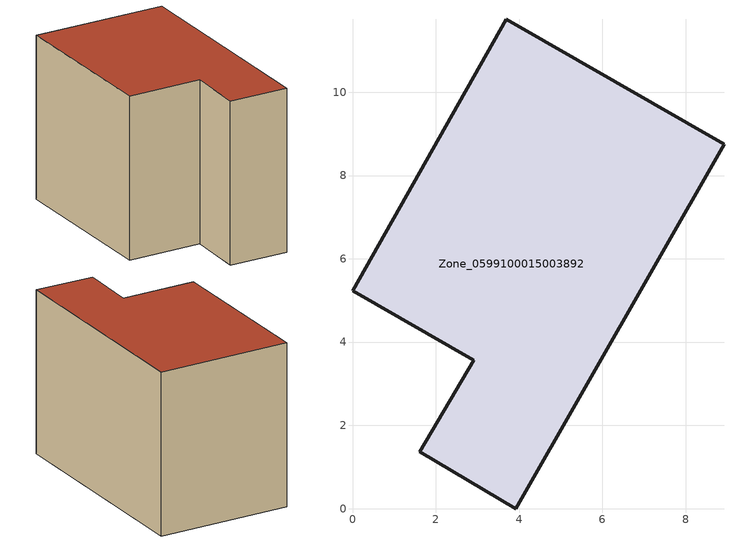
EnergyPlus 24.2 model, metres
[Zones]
Zone_0599100015003892
 floor ground (C_G): 3.69,11.75 8.92,8.75 3.92,0 1.61,1.36 2.92,3.56 0,5.23 z0.89
 wall outside (C_F): 8.92,8.75 3.69,11.75 0,5.23 2.92,3.56 1.61,1.36 3.92,0 8.92,8.75 z0.89:8.25
 roof outside (C_R): 3.92,0 8.92,8.75 3.69,11.75 0,5.23 2.92,3.56 1.61,1.36 z8.25
[BUILDING]
Pand.0599100015003892: North Axis=0; Terrain=City; Loads Convergence Tolerance Value=0.04; Temperature Convergence Tolerance Value=0.4; Solar Distribution=FullExterior; Maximum Number of Warmup Days=25; Minimum Number of Warmup Days=1
[Site:Location]
Rotterdam.The.Hague.AP_ZH_NLD Design_Conditions: Latitude=51.96; Longitude=4.45; Time Zone=1; Elevation=-4.5
[SITE:GROUNDTEMPERATURE:BUILDINGSURFACE]
18, 18, 18, 18, 18, 18, 18, 18, 18, 18, 18, 18
[MATERIAL] Thermal Absorptance=0.9; Solar Absorptance=0.7; Visible Absorptance=0.7
Name | Roughness | Thickness | Conductivity | Density | Specific Heat
G.TI.1946-1964 | MediumSmooth | 0.15 | 1 | 540 | 1210
F.TI.1946-1964 | Rough | 0.3 | 0.857143 | 1920 | 840
R.TI.1946-1964 | MediumRough | 0.2 | 0.277778 | 1500 | 1000
[CONSTRUCTION]
C_G: G.TI.1946-1964
C_F: F.TI.1946-1964
C_R: R.TI.1946-1964
[ZONE]
Zone_0599100015003892: Type=1; Multiplier=1; Ceiling Height=Autocalculate; Volume=Autocalculate; Floor Area=autocalculate; Part of Total Floor Area=Yes
[ZONEINFILTRATION:DESIGNFLOWRATE]
Infil_Zone_0599100015003892: Zone or ZoneList or Space or SpaceList=Zone_0599100015003892; Schedule=AlwaysOn; Design Flow Rate Calculation Method=Flow/Area; Flow Rate per Floor Area=0.003; Constant Term Coefficient=1; Temperature Term Coefficient=0; Velocity Term Coefficient=0; Velocity Squared Term Coefficient=0
[HVACTEMPLATE:ZONE:IDEALLOADSAIRSYSTEM]
Zone_0599100015003892: Maximum Heating Supply Air Temperature=50; Minimum Cooling Supply Air Temperature=13; Maximum Heating Supply Air Humidity Ratio=0.0156; Minimum Cooling Supply Air Humidity Ratio=0.0077; Heating Limit=NoLimit; Cooling Limit=NoLimit; Dehumidification Control Type=ConstantSensibleHeatRatio; Cooling Sensible Heat Ratio=0.7; Dehumidification Setpoint=60; Humidification Control Type=None; Humidification Setpoint=30; Outdoor Air Method=None; Outdoor Air Flow Rate per Person=0.00944; Outdoor Air Flow Rate per Zone Floor Area=0; Outdoor Air Flow Rate per Zone=0; Demand Controlled Ventilation Type=None; Outdoor Air Economizer Type=NoEconomizer; Heat Recovery Type=None; Sensible Heat Recovery Effectiveness=0.7; Latent Heat Recovery Effectiveness=0.65
[ZONECONTROL:THERMOSTAT]
ThermostatControl_Zone_0599100015003892: Zone or ZoneList=Zone_0599100015003892; Control Type Schedule=DualSetpointControlType; Control 1=Thermostat_Zone_0599100015003892; Temperature Difference Between Cutout And Setpoint=0
[THERMOSTATSETPOINT:DUALSETPOINT]
Thermostat_Zone_0599100015003892: Heating Setpoint Temperature Schedule=HeatingSetpoint_Zone_0599100015003892; Cooling Setpoint Temperature Schedule=CoolingSetpoint_Zone_0599100015003892
[SCHEDULE:COMPACT]
HeatingSetpoint_Zone_0599100015003892: Through: 12/31, For: AllDays, Until: 24:00, 21
CoolingSetpoint_Zone_0599100015003892: Through: 12/31, For: AllDays, Until: 24:00, 24
DualSetpointControlType: Through: 12/31, For: AllDays, Until: 24:00, 4
AlwaysOn: Through: 12/31, For: AllDays, Until: 24:00, 1
